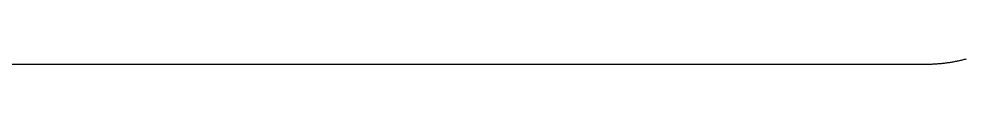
# Model space of a CAD drawing. Header units: millimetres. Extents: x -10 to 277, y -95 to 18.
# Drawn here: x 203.2 to 214.88, y -95.23 to -95.16 of the extents above; entities that cross this region are included whole.
import ezdxf

# ---------------------------------------------------------------- set-up
doc = ezdxf.new("R2010")
doc.units = ezdxf.units.MM
doc.header["$MEASUREMENT"] = 0
doc.layers.add('Edge.Cuts', color=53, linetype='CONTINUOUS')

msp = doc.modelspace()

# ---------------------------------------------------------------- linework, layer by layer
at = {"layer": 'Edge.Cuts', "linetype": 'Continuous'}
for p, q in [((214.813988, -95.177232), (214.826316, -95.174417)), ((214.826316, -95.174417), (214.838626, -95.171524)), ((214.838626, -95.171524), (214.850918, -95.168553)), ((214.850918, -95.168553), (214.863191, -95.165505)), ((214.863191, -95.165505), (214.875446, -95.162379)), ((214.875446, -95.162379), (214.88768, -95.159175)), ((52.325, -95.226), (214.375, -95.226)), ((214.375, -95.226), (214.387654, -95.22596)), ((214.387654, -95.22596), (214.400306, -95.22584)), ((214.400306, -95.22584), (214.412956, -95.22564)), ((214.412956, -95.22564), (214.425603, -95.22536)), ((214.425603, -95.22536), (214.438248, -95.225001)), ((214.438248, -95.225001), (214.450889, -95.224561)), ((214.450889, -95.224561), (214.463526, -95.224042)), ((214.463526, -95.224042), (214.476159, -95.223442)), ((214.476159, -95.223442), (214.488787, -95.222763)), ((214.488787, -95.222763), (214.50141, -95.222004)), ((214.50141, -95.222004), (214.514028, -95.221166)), ((214.514028, -95.221166), (214.52664, -95.220247)), ((214.52664, -95.220247), (214.539245, -95.219249)), ((214.539245, -95.219249), (214.551843, -95.218171)), ((214.551843, -95.218171), (214.564434, -95.217014)), ((214.564434, -95.217014), (214.577017, -95.215777)), ((214.577017, -95.215777), (214.589592, -95.21446)), ((214.589592, -95.21446), (214.602157, -95.213064)), ((214.602157, -95.213064), (214.614714, -95.211589)), ((214.614714, -95.211589), (214.627261, -95.210034)), ((214.627261, -95.210034), (214.639798, -95.2084)), ((214.639798, -95.2084), (214.652325, -95.206686)), ((214.652325, -95.206686), (214.66484, -95.204894)), ((214.66484, -95.204894), (214.677344, -95.203022)), ((214.677344, -95.203022), (214.689836, -95.201071)), ((214.689836, -95.201071), (214.702315, -95.199041)), ((214.702315, -95.199041), (214.714781, -95.196933)), ((214.714781, -95.196933), (214.727234, -95.194745)), ((214.727234, -95.194745), (214.739673, -95.192479)), ((214.739673, -95.192479), (214.752098, -95.190134)), ((214.752098, -95.190134), (214.764507, -95.18771)), ((214.764507, -95.18771), (214.776902, -95.185208)), ((214.776902, -95.185208), (214.78928, -95.182628)), ((214.78928, -95.182628), (214.801642, -95.179969)), ((214.801642, -95.179969), (214.813988, -95.177232))]:
    msp.add_line(p, q, dxfattribs=at)

doc.saveas('drawing.dxf')
